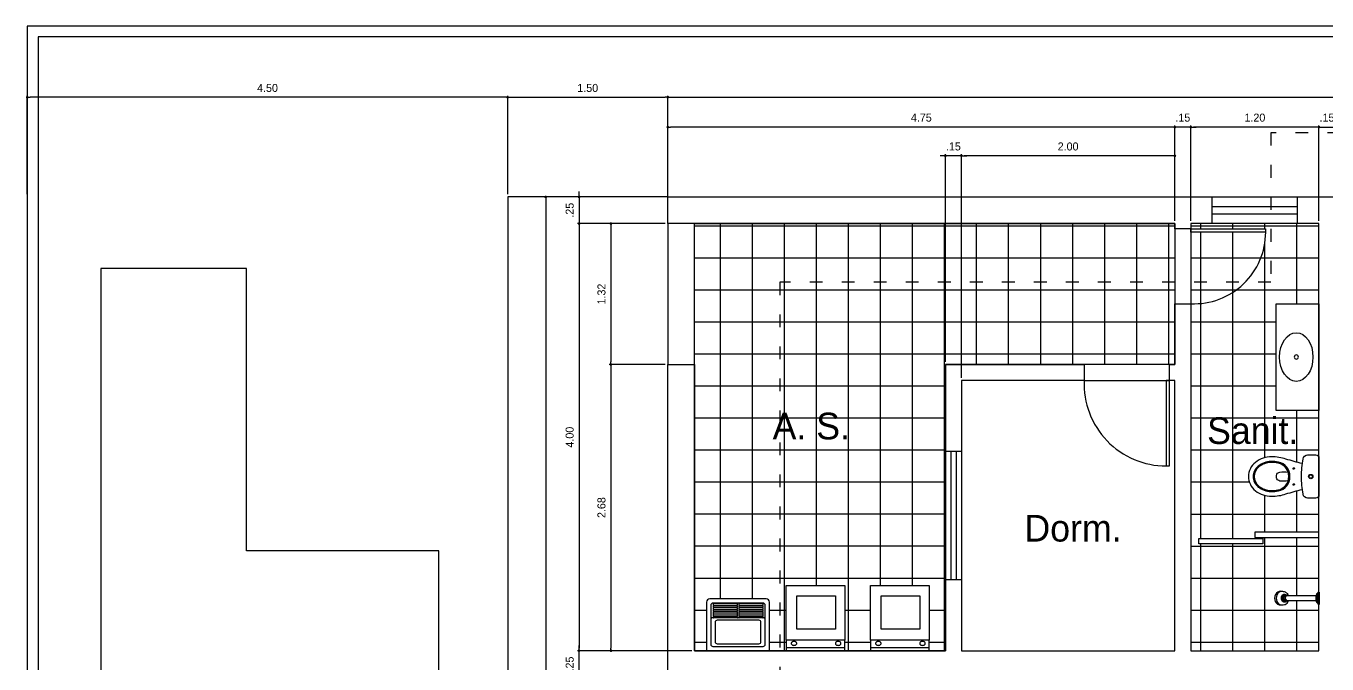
# Model space of a CAD drawing. Header units: millimetres. Extents: x 92.2 to 172.4, y 6.8 to 63.1.
# Drawn here: x 93.39 to 105.58, y 16.03 to 22.01 of the extents above; entities that cross this region are included whole.
import ezdxf

# ---------------------------------------------------------------- set-up
doc = ezdxf.new("R2010")
doc.units = ezdxf.units.MM
doc.linetypes.add('ACAD_ISO03W100', pattern=[30, 12, -18])
for name, color, linetype in [('Alvenaria', 5, 'Continuous'), ('ARQUITETURA', 252, 'Continuous'), ('COTAS', 1, 'Continuous'), ('EQUIPAMENTOS', 21, 'Continuous'), ('Escada', 1, 'Continuous'), ('Janelas', 3, 'Continuous'), ('LOUÇAS', 1, 'Continuous'), ('PISO', 21, 'Continuous'), ('Portas', 6, 'Continuous'), ('Proj. Corte Terreno', 254, 'Continuous'), ('Texto', 7, 'Continuous')]:
    doc.layers.add(name, color=color, linetype=linetype)
doc.styles.add('ARTIUM', font='GOTHIC.TTF', dxfattribs={"height": 0.1})
doc.styles.add('ROMANS', font='C-ACENTO.SHX')
doc.dimstyles.new('Artiun 1-50', dxfattribs={"dimscale": 0.5, "dimtxt": 0.15, "dimasz": 0.05, "dimexe": 0.03, "dimexo": 0.05, "dimgap": 0.1, "dimtad": 1, "dimzin": 4, "dimdsep": 46, "dimtxsty": 'ROMANS', "dimblk": 'DOT', "dimcen": 0.025, "dimclrt": 2, "dimadec": 0, "dimazin": 0, "dimtfac": 1, "dimtix": 1, "dimtmove": 2, "dimatfit": 2, "dimldrblk": 'DOT', "dimfxl": 1, "dimtolj": 1, "dimtzin": 0, "dimarcsym": 0})

# ---------------------------------------------------------------- blocks, each defined once
blk = doc.blocks.new('A$C11B2340B')
at = {"layer": 'PISO'}
for p, q in [((0, 3.98), (1.2, 3.98)), ((0.093, 3.95), (0.093, 4)), ((0.093, 3.252), (0.093, 3.92)), ((0.393, 3.95), (0.393, 4)), ((0.393, 3.356), (0.393, 3.92)), ((0.693, 3.95), (0.693, 4)), ((0.993, 3.25), (0.993, 4)), ((0.693, 1.808), (0.693, 3.822)), ((0, 3.68), (0.656, 3.68)), ((0.656, 3.68), (1.2, 3.68)), ((0, 3.38), (0.427, 3.38)), ((0.393, 1.05), (0.393, 3.356)), ((0.427, 3.38), (1.2, 3.38)), ((0.093, 1.05), (0.093, 3.252)), ((0, 3.08), (0.8, 3.08)), ((0, 2.78), (0.8, 2.78)), ((0, 2.48), (0.8, 2.48)), ((0.993, 1.765), (0.993, 2.25)), ((0, 2.18), (1.2, 2.18)), ((0, 1.88), (1.2, 1.88)), ((0, 1.58), (0.548, 1.58)), ((0.993, 1.11), (0.993, 1.497)), ((0.693, 1.11), (0.693, 1.454)), ((0, 1.28), (1.2, 1.28)), ((0, 0.98), (1.2, 0.98)), ((0.093, 0), (0.093, 1)), ((0.393, 0), (0.393, 1)), ((0.693, 0), (0.693, 1.06)), ((0.993, 0.513), (0.993, 1.06)), ((0, 0.68), (1.2, 0.68)), ((0, 0.38), (1.2, 0.38)), ((0.993, 0), (0.993, 0.47)), ((0, 0.08), (1.2, 0.08))]:
    blk.add_line(p, q, dxfattribs=at)
blk.add_lwpolyline([(0, 0), (1.2, 0), (1.2, 4), (0, 4)], close=True, dxfattribs=at)
blk = doc.blocks.new('A$C70E14725')
at = {"layer": 'LOUÇAS'}
for p, q in [((0, 0.549), (0, 0)), ((0.097, 0.549), (0, 0.549)), ((0.03, 0.549), (0.03, 0)), ((0.097, 0.549), (0.609, 0.549)), ((0.097, 0), (0.097, 0.549)), ((0.609, 0.549), (0.609, 0)), ((0, 0), (0.097, 0)), ((0.609, 0), (0.097, 0)), ((0.565, 0), (0.549, 0))]:
    blk.add_line(p, q, dxfattribs=at)
for points in [[(0.069, 0.501, 0.130158), (0.062, 0.499, 0.106469), (0.055, 0.493, 0.084248), (0.051, 0.485, 0.073281), (0.05, 0.475, 0.073281), (0.051, 0.465, 0.084248), (0.055, 0.457, 0.106469), (0.062, 0.451, 0.130158), (0.069, 0.449, 0.130158), (0.075, 0.451, 0.106469), (0.082, 0.457, 0.084248), (0.086, 0.465, 0.073281), (0.087, 0.475, 0.073281), (0.086, 0.485, 0.084248), (0.082, 0.493, 0.106469), (0.075, 0.499, 0.130158)], [(0.069, 0.087, 0.130158), (0.062, 0.085, 0.106469), (0.055, 0.08, 0.084248), (0.051, 0.072, 0.073281), (0.05, 0.061, 0.073281), (0.051, 0.051, 0.084248), (0.055, 0.043, 0.106469), (0.062, 0.037, 0.130158), (0.069, 0.036, 0.130158), (0.075, 0.037, 0.106469), (0.082, 0.043, 0.084248), (0.086, 0.051, 0.073281), (0.087, 0.061, 0.073281), (0.086, 0.072, 0.084248), (0.082, 0.08, 0.106469), (0.075, 0.085, 0.130158)]]:
    blk.add_lwpolyline(points, format="xyb", close=True, dxfattribs=at)
blk.add_lwpolyline([(0.202, 0.087), (0.202, 0.447), (0.515, 0.447), (0.515, 0.087)], close=True, dxfattribs=at)
blk = doc.blocks.new('Tq-13-s')
at = {"layer": 'LOUÇAS'}
for p, q in [((-0.2355, -0.3095), (-0.2355, -0.3175)), ((-0.2355, -0.3295), (-0.2355, -0.3375)), ((-0.2355, -0.3495), (-0.2355, -0.3575)), ((-0.2325, -0.3205), (-0.009, -0.3205)), ((-0.009, -0.3265), (-0.2325, -0.3265)), ((-0.2325, -0.3405), (-0.009, -0.3405)), ((-0.009, -0.3465), (-0.2325, -0.3465)), ((-0.2325, -0.3605), (-0.009, -0.3605)), ((-0.006, -0.3175), (-0.006, -0.3095)), ((-0.006, -0.3375), (-0.006, -0.3295)), ((-0.006, -0.3575), (-0.006, -0.3495)), ((0.0045, -0.3095), (0.0045, -0.3175)), ((0.0045, -0.3295), (0.0045, -0.3375)), ((0.0045, -0.3495), (0.0045, -0.3575)), ((0.0075, -0.3205), (0.231, -0.3205)), ((0.231, -0.3265), (0.0075, -0.3265)), ((0.0075, -0.3405), (0.231, -0.3405)), ((0.231, -0.3465), (0.0075, -0.3465)), ((0.0075, -0.3605), (0.231, -0.3605)), ((0.234, -0.3175), (0.234, -0.3095)), ((0.234, -0.3375), (0.234, -0.3295)), ((0.234, -0.3575), (0.234, -0.3495)), ((-0.2355, -0.3695), (-0.2355, -0.3775)), ((-0.2355, -0.3895), (-0.2355, -0.3975)), ((-0.2355, -0.4095), (-0.2355, -0.4175)), ((-0.2355, -0.4295), (-0.2355, -0.4375)), ((-0.009, -0.3665), (-0.2325, -0.3665)), ((-0.2325, -0.3805), (-0.009, -0.3805)), ((-0.009, -0.3865), (-0.2325, -0.3865)), ((-0.2325, -0.4005), (-0.009, -0.4005)), ((-0.009, -0.4065), (-0.2325, -0.4065)), ((-0.2325, -0.4205), (-0.009, -0.4205)), ((-0.009, -0.4265), (-0.2325, -0.4265)), ((-0.2325, -0.4405), (-0.009, -0.4405)), ((-0.006, -0.3775), (-0.006, -0.3695)), ((-0.006, -0.3975), (-0.006, -0.3895)), ((-0.006, -0.4175), (-0.006, -0.4095)), ((-0.006, -0.4375), (-0.006, -0.4295)), ((0.0045, -0.3695), (0.0045, -0.3775)), ((0.0045, -0.3895), (0.0045, -0.3975)), ((0.0045, -0.4095), (0.0045, -0.4175)), ((0.0045, -0.4295), (0.0045, -0.4375)), ((0.231, -0.3665), (0.0075, -0.3665)), ((0.0075, -0.3805), (0.231, -0.3805)), ((0.231, -0.3865), (0.0075, -0.3865)), ((0.0075, -0.4005), (0.231, -0.4005)), ((0.231, -0.4065), (0.0075, -0.4065)), ((0.0075, -0.4205), (0.231, -0.4205)), ((0.231, -0.4265), (0.0075, -0.4265)), ((0.0075, -0.4405), (0.231, -0.4405)), ((0.234, -0.3775), (0.234, -0.3695)), ((0.234, -0.3975), (0.234, -0.3895)), ((0.234, -0.4175), (0.234, -0.4095)), ((0.234, -0.4375), (0.234, -0.4295))]:
    blk.add_line(p, q, dxfattribs=at)
for points in [[(-0.265, -0.485), (0.265, -0.485, 0.4142136), (0.295, -0.455), (0.295, -0.01, 0.4142136), (0.285, 0), (-0.285, 0, 0.4142136), (-0.295, -0.01), (-0.295, -0.455, 0.4142136)], [(-0.195, -0.285), (0.195, -0.285, 0.4142136), (0.215, -0.265), (0.215, -0.085, 0.4142136), (0.195, -0.065), (-0.195, -0.065, 0.4142136), (-0.215, -0.085), (-0.215, -0.265, 0.4142136)]]:
    blk.add_lwpolyline(points, format="xyb", close=True, dxfattribs=at)
for points in [[(0.255, -0.2769), (0.255, -0.06, 0.4142136), (0.235, -0.04), (-0.235, -0.04, 0.4142136), (-0.255, -0.06), (-0.255, -0.2769)], [(-0.255, -0.2784), (-0.255, -0.2965, 0.4142136), (-0.245, -0.3065), (-0.2325, -0.3065), (0.231, -0.3065), (0.245, -0.3065, 0.4142136), (0.255, -0.2965), (0.255, -0.2784)], [(-0.255, -0.305), (-0.255, -0.425, 0.4142136), (-0.235, -0.445), (0.235, -0.445, 0.4142136), (0.255, -0.425), (0.255, -0.305, 0.4142136)]]:
    blk.add_lwpolyline(points, format="xyb", dxfattribs=at)
for centre, start, end in [((-0.2325, -0.3095), 90, 180), ((-0.2325, -0.3175), 180, 270), ((-0.2325, -0.3295), 90, 180), ((-0.2325, -0.3375), 180, 270), ((-0.2325, -0.3495), 90, 180), ((-0.2325, -0.3575), 180, 270), ((-0.009, -0.3095), 0, 90), ((-0.009, -0.3175), 270, 0), ((-0.009, -0.3295), 0, 90), ((-0.009, -0.3375), 270, 0), ((-0.009, -0.3495), 0, 90), ((-0.009, -0.3575), 270, 0), ((0.0075, -0.3095), 90, 180), ((0.0075, -0.3175), 180, 270), ((0.0075, -0.3295), 90, 180), ((0.0075, -0.3375), 180, 270), ((0.0075, -0.3495), 90, 180), ((0.0075, -0.3575), 180, 270), ((0.231, -0.3095), 0, 90), ((0.231, -0.3175), 270, 0), ((0.231, -0.3295), 0, 90), ((0.231, -0.3375), 270, 0), ((0.231, -0.3495), 0, 90), ((0.231, -0.3575), 270, 0), ((-0.2325, -0.3695), 90, 180), ((-0.2325, -0.3775), 180, 270), ((-0.2325, -0.3895), 90, 180), ((-0.2325, -0.3975), 180, 270), ((-0.2325, -0.4095), 90, 180), ((-0.2325, -0.4175), 180, 270), ((-0.2325, -0.4295), 90, 180), ((-0.2325, -0.4375), 180, 270), ((-0.009, -0.3695), 0, 90), ((-0.009, -0.3775), 270, 0), ((-0.009, -0.3895), 0, 90), ((-0.009, -0.3975), 270, 0), ((-0.009, -0.4095), 0, 90), ((-0.009, -0.4175), 270, 0), ((-0.009, -0.4295), 0, 90), ((-0.009, -0.4375), 270, 0), ((0.0075, -0.3695), 90, 180), ((0.0075, -0.3775), 180, 270), ((0.0075, -0.3895), 90, 180), ((0.0075, -0.3975), 180, 270), ((0.0075, -0.4095), 90, 180), ((0.0075, -0.4175), 180, 270), ((0.0075, -0.4295), 90, 180), ((0.0075, -0.4375), 180, 270), ((0.231, -0.3695), 0, 90), ((0.231, -0.3775), 270, 0), ((0.231, -0.3895), 0, 90), ((0.231, -0.3975), 270, 0), ((0.231, -0.4095), 0, 90), ((0.231, -0.4175), 270, 0), ((0.231, -0.4295), 0, 90), ((0.231, -0.4375), 270, 0)]:
    blk.add_arc(centre, 0.003, start, end, dxfattribs=at)
blk = doc.blocks.new('A$C3A36620F')
at = {"layer": 'LOUÇAS'}
blk.add_circle((0.156, 0.228), 0.0194, dxfattribs=at)
at = {"layer": 'LOUÇAS', "extrusion": (0, 0, -1)}
blk.add_ellipse((0.156, 0.228), major_axis=(0, -0.228), ratio=0.684837, dxfattribs=at)
blk = doc.blocks.new('1973CCT_p')
at = {"layer": 'LOUÇAS'}
for points in [[(-0.533, -0.076, -0.194381), (-0.535, -0.07), (-0.535, -0.068), (-0.42, -0.068), (-0.42, -0.07, -0.194381), (-0.422, -0.076)], [(-0.433, -0.087, -0.203452), (-0.439, -0.089), (-0.517, -0.089, -0.203452), (-0.523, -0.087)], [(-0.448, -0.094, 0.388898), (-0.444, -0.09), (-0.511, -0.089), (-0.444, -0.089)], [(-0.511, -0.09, 0.388898), (-0.507, -0.094)]]:
    blk.add_lwpolyline(points, format="xyb", dxfattribs=at)
for points in [[(-0.533, -0.076), (-0.523, -0.087), (-0.433, -0.087), (-0.422, -0.076)], [(-0.422, -0.076), (-0.533, -0.076)], [(-0.499, -0.094), (-0.499, -0.353)], [(-0.456, -0.366), (-0.456, -0.094)], [(-0.499, -0.353), (-0.499, -0.366)]]:
    blk.add_lwpolyline(points, dxfattribs=at)
at = {"layer": 'LOUÇAS', "ltscale": 0.034481}
for points in [[(-0.499, -0.094), (-0.507, -0.094)], [(-0.507, -0.094), (-0.448, -0.094)], [(-0.456, -0.094), (-0.499, -0.094)], [(-0.448, -0.094), (-0.456, -0.094)]]:
    blk.add_lwpolyline(points, dxfattribs=at)
at = {"layer": 'LOUÇAS', "ltscale": 0.088504}
blk.add_lwpolyline([(-0.542, -0.427), (-0.541, -0.403), (-0.539, -0.395), (-0.536, -0.386), (-0.532, -0.379), (-0.527, -0.372), (-0.521, -0.366), (-0.513, -0.36), (-0.506, -0.356, -0.029675), (-0.499, -0.353)], format="xyb", dxfattribs=at)
at = {"layer": 'LOUÇAS', "ltscale": 0.086637}
for points in [[(-0.502, -0.38), (-0.502, -0.365)], [(-0.453, -0.367), (-0.453, -0.365)], [(-0.453, -0.38), (-0.453, -0.367)]]:
    blk.add_lwpolyline(points, dxfattribs=at)
at = {"layer": 'LOUÇAS', "ltscale": 0.088504}
blk.add_lwpolyline([(-0.414, -0.427), (-0.414, -0.412), (-0.414, -0.403), (-0.417, -0.393), (-0.42, -0.384), (-0.425, -0.376), (-0.432, -0.368), (-0.439, -0.362), (-0.447, -0.357), (-0.456, -0.353)], dxfattribs=at)
at = {"layer": 'LOUÇAS', "ltscale": 0.013435}
blk.add_lwpolyline([(-0.512, -0.392), (-0.512, -0.39)], dxfattribs=at)
at = {"layer": 'LOUÇAS', "ltscale": 0.013444}
blk.add_lwpolyline([(-0.443, -0.392), (-0.444, -0.383), (-0.446, -0.377), (-0.449, -0.372), (-0.453, -0.367)], dxfattribs=at)
at = {"layer": 'LOUÇAS'}
for centre, major_axis, ratio, start_param, end_param in [((-0.478, -0.365), (0.0246, 0), 0.906308, 2.65198, 3.141622), ((-0.478, -0.365), (0.0246, 0), 0.906308, 3.141622, 5.212389), ((-0.478, -0.365), (0.022, 0), 0.906308, 2.958865, 3.141622), ((-0.478, -0.368), (0.022, 0), 0.906308, 2.958865, 3.074963), ((-0.478, -0.365), (0.022, 0), 0.906308, 3.141622, 5.212389), ((-0.478, -0.365), (0.022, 0), 0.906308, 5.212389, 6.283215), ((-0.478, -0.365), (0.0246, 0), 0.906308, 5.212389, 6.283215), ((-0.478, -0.365), (0.0246, 0), 0.906308, 0.000029, 0.489624), ((-0.478, -0.365), (0.022, 0), 0.906308, 0.000029, 0.182724), ((-0.478, -0.368), (0.022, 0), 0.906308, 0.066617, 0.182724), ((-0.478, -0.412), (0.064, 0), 0.906308, 3.141582, 6.283175), ((-0.478, -0.427), (0.064, 0), 0.906308, 3.141582, 5.212389), ((-0.478, -0.389), (0.0329, 0), 0.906308, 2.414051, 7.010722), ((-0.478, -0.39), (0.0346, -0.0001), 0.912365, 2.361607, 3.144249), ((-0.478, -0.39), (0.0346, 0), 0.906308, 3.141622, 6.283215), ((-0.478, -0.392), (0.0346, 0), 0.906308, 3.141589, 6.283182), ((-0.478, -0.38), (0.0246, 0), 0.906308, 3.141622, 5.212389), ((-0.478, -0.388), (0.0248, 0), 0.906308, 2.932626, 3.141622), ((-0.478, -0.388), (0.0248, 0), 0.906308, 3.141622, 5.212389), ((-0.478, -0.366), (0.0217, 0), 0.906308, 3.141593, 3.737803), ((-0.478, -0.38), (0.0246, 0), 0.906308, 5.212389, 6.283215), ((-0.478, -0.388), (0.0248, 0), 0.906308, 5.212389, 6.283215), ((-0.478, -0.366), (0.0217, 0), 0.906308, 5.686675, 6.283185), ((-0.478, -0.388), (0.0248, 0), 0.906308, 0.000029, 0.208967), ((-0.478, -0.427), (0.064, 0), 0.906308, 5.212389, 6.283175)]:
    blk.add_ellipse(centre, major_axis=major_axis, ratio=ratio, start_param=start_param, end_param=end_param, dxfattribs=at)
blk = doc.blocks.new('CP101_p')
for points in [[(-0.172, 0, 0.4201), (-0.203, -0.029), (-0.203, -0.106, 0.366337), (-0.166, -0.149, 0.041809), (-0.001, -0.163, 0.041809), (0.164, -0.149, 0.366337), (0.201, -0.106), (0.201, -0.029, 0.4201), (0.171, 0)], [(0.12, -0.156, 0.019926), (0.163, -0.309, -0.076689), (0.184, -0.443, -0.16973), (0.132, -0.595, -0.230014), (-0.001, -0.66, -0.230014), (-0.134, -0.595, -0.16973), (-0.186, -0.443, -0.076689), (-0.164, -0.309, 0.019926), (-0.122, -0.156)], [(-0.001, -0.616, -0.230014), (-0.099, -0.568, -0.160141), (-0.141, -0.451, -0.057733), (-0.135, -0.379, -0.364921), (-0.001, -0.272, -0.364921), (0.134, -0.379, -0.057733), (0.14, -0.451, -0.160141), (0.097, -0.568, -0.230014), (-0.001, -0.616)], [(-0.001, -0.606, -0.230014), (-0.091, -0.562, -0.160141), (-0.132, -0.45, -0.054842), (-0.127, -0.385, -0.368646), (-0.001, -0.283, -0.080743), (0.039, -0.289)], [(-0.04, -0.289, 0.072648), (-0.043, -0.366, 0.342864), (-0.012, -0.397, 0.034311), (-0.001, -0.398, 0.034311), (0.01, -0.397, 0.342864), (0.041, -0.366, 0.072648), (0.039, -0.289)], [(0.039, -0.289, -0.279581), (0.125, -0.385, -0.054842), (0.13, -0.45, -0.160141), (0.09, -0.562, -0.230014), (-0.001, -0.606)]]:
    blk.add_lwpolyline(points, format="xyb")
blk.add_lwpolyline([(0.172, 0), (-0.172, 0)])
for points in [[(-0.001, -0.056, 1), (-0.001, -0.097, 1)], [(-0.001, -0.061, 1), (-0.001, -0.092, 1)], [(-0.076, -0.229, 1), (-0.076, -0.243, 1)], [(0.074, -0.229, 1), (0.074, -0.243, 1)]]:
    blk.add_lwpolyline(points, format="xyb", close=True)
blk = doc.blocks.new('_DOT')
at = {"color": 0, "linetype": 'ByBlock'}
blk.add_line((-0.5, 0), (-1, 0), dxfattribs=at)
at = {"color": 0, "linetype": 'ByBlock', "const_width": 0.5}
blk.add_lwpolyline([(-0.25, 0, 1), (0.25, 0, 1)], format="xyb", close=True, dxfattribs=at)
blk = doc.blocks.new('*D68')
at = {"layer": 'COTAS', "color": 0, "lineweight": -2, "transparency": 16777216}
for p, q in [((97.907, 20.434), (97.907, 21.357)), ((97.932, 21.342), (99.382, 21.342)), ((99.407, 20.434), (99.407, 21.357))]:
    blk.add_line(p, q, dxfattribs=at)
at = {"layer": 'Defpoints', "color": 0, "transparency": 16777216}
for p in [(99.407, 21.342), (97.907, 20.409), (99.407, 20.409)]:
    blk.add_point(p, dxfattribs=at)
at = {"layer": 'COTAS', "color": 0, "lineweight": -2, "transparency": 16777216, "xscale": 0.025, "yscale": 0.025, "zscale": 0.025, "rotation": 180}
blk.add_blockref('_DOT', (97.907, 21.342), dxfattribs=at)
at = {"layer": 'COTAS', "color": 0, "lineweight": -2, "transparency": 16777216, "xscale": 0.025, "yscale": 0.025, "zscale": 0.025}
blk.add_blockref('_DOT', (99.407, 21.342), dxfattribs=at)
at = {"layer": 'COTAS', "color": 7, "transparency": 16777216, "insert": (98.657, 21.429), "char_height": 0.075, "attachment_point": 5, "style": 'ROMANS'}
blk.add_mtext('\\A1;1.50', dxfattribs=at)
blk = doc.blocks.new('*D69')
at = {"layer": 'COTAS', "color": 0, "lineweight": -2, "transparency": 16777216}
for p, q in [((99.407, 20.434), (99.407, 21.357)), ((99.432, 21.342), (117.382, 21.342)), ((117.407, 20.434), (117.407, 21.357))]:
    blk.add_line(p, q, dxfattribs=at)
at = {"layer": 'Defpoints', "color": 0, "transparency": 16777216}
for p in [(117.407, 21.342), (99.407, 20.409), (117.407, 20.409)]:
    blk.add_point(p, dxfattribs=at)
at = {"layer": 'COTAS', "color": 0, "lineweight": -2, "transparency": 16777216, "xscale": 0.025, "yscale": 0.025, "zscale": 0.025, "rotation": 180}
blk.add_blockref('_DOT', (99.407, 21.342), dxfattribs=at)
at = {"layer": 'COTAS', "color": 0, "lineweight": -2, "transparency": 16777216, "xscale": 0.025, "yscale": 0.025, "zscale": 0.025}
blk.add_blockref('_DOT', (117.407, 21.342), dxfattribs=at)
at = {"layer": 'COTAS', "color": 7, "transparency": 16777216, "insert": (108.407, 21.429), "char_height": 0.075, "attachment_point": 5, "style": 'ROMANS'}
blk.add_mtext('\\A1;18.00', dxfattribs=at)
blk = doc.blocks.new('*D71')
at = {"layer": 'COTAS', "color": 0, "lineweight": -2, "transparency": 16777216}
for p, q in [((93.407, 20.434), (93.407, 21.357)), ((97.882, 21.342), (93.432, 21.342)), ((97.907, 20.434), (97.907, 21.357))]:
    blk.add_line(p, q, dxfattribs=at)
at = {"layer": 'Defpoints', "color": 0, "transparency": 16777216}
for p in [(93.407, 21.342), (93.407, 20.409), (97.907, 20.409)]:
    blk.add_point(p, dxfattribs=at)
at = {"layer": 'COTAS', "color": 0, "lineweight": -2, "transparency": 16777216, "xscale": 0.025, "yscale": 0.025, "zscale": 0.025, "rotation": 180}
blk.add_blockref('_DOT', (93.407, 21.342), dxfattribs=at)
at = {"layer": 'COTAS', "color": 0, "lineweight": -2, "transparency": 16777216, "xscale": 0.025, "yscale": 0.025, "zscale": 0.025}
blk.add_blockref('_DOT', (97.907, 21.342), dxfattribs=at)
at = {"layer": 'COTAS', "color": 7, "transparency": 16777216, "insert": (95.657, 21.429), "char_height": 0.075, "attachment_point": 5, "style": 'ROMANS'}
blk.add_mtext('\\A1;4.50', dxfattribs=at)
blk = doc.blocks.new('*D75')
at = {"layer": 'COTAS', "color": 0, "lineweight": -2, "transparency": 16777216}
for p, q in [((104.307, 20.184), (104.307, 21.078)), ((105.482, 21.063), (104.332, 21.063)), ((105.507, 20.184), (105.507, 21.078))]:
    blk.add_line(p, q, dxfattribs=at)
at = {"layer": 'Defpoints', "color": 0, "transparency": 16777216}
for p in [(104.307, 21.063), (104.307, 20.159), (105.507, 20.159)]:
    blk.add_point(p, dxfattribs=at)
at = {"layer": 'COTAS', "color": 0, "lineweight": -2, "transparency": 16777216, "xscale": 0.025, "yscale": 0.025, "zscale": 0.025, "rotation": 180}
blk.add_blockref('_DOT', (104.307, 21.063), dxfattribs=at)
at = {"layer": 'COTAS', "color": 0, "lineweight": -2, "transparency": 16777216, "xscale": 0.025, "yscale": 0.025, "zscale": 0.025}
blk.add_blockref('_DOT', (105.507, 21.063), dxfattribs=at)
at = {"layer": 'COTAS', "color": 7, "transparency": 16777216, "insert": (104.907, 21.151), "char_height": 0.075, "attachment_point": 5, "style": 'ROMANS'}
blk.add_mtext('\\A1;1.20', dxfattribs=at)
blk = doc.blocks.new('*D76')
at = {"layer": 'COTAS', "color": 0, "lineweight": -2, "transparency": 16777216}
for p, q in [((99.407, 20.184), (99.407, 21.078)), ((104.132, 21.063), (99.432, 21.063)), ((104.157, 20.184), (104.157, 21.078))]:
    blk.add_line(p, q, dxfattribs=at)
at = {"layer": 'Defpoints', "color": 0, "transparency": 16777216}
for p in [(99.407, 21.063), (99.407, 20.159), (104.157, 20.159)]:
    blk.add_point(p, dxfattribs=at)
at = {"layer": 'COTAS', "color": 0, "lineweight": -2, "transparency": 16777216, "xscale": 0.025, "yscale": 0.025, "zscale": 0.025, "rotation": 180}
blk.add_blockref('_DOT', (99.407, 21.063), dxfattribs=at)
at = {"layer": 'COTAS', "color": 0, "lineweight": -2, "transparency": 16777216, "xscale": 0.025, "yscale": 0.025, "zscale": 0.025}
blk.add_blockref('_DOT', (104.157, 21.063), dxfattribs=at)
at = {"layer": 'COTAS', "color": 7, "transparency": 16777216, "insert": (101.782, 21.151), "char_height": 0.075, "attachment_point": 5, "style": 'ROMANS'}
blk.add_mtext('\\A1;4.75', dxfattribs=at)
blk = doc.blocks.new('*D77')
at = {"layer": 'COTAS', "color": 0, "lineweight": -2, "transparency": 16777216}
for p, q in [((104.132, 21.063), (104.107, 21.063)), ((104.157, 20.184), (104.157, 21.078)), ((104.307, 21.063), (104.157, 21.063)), ((104.307, 20.184), (104.307, 21.078)), ((104.332, 21.063), (104.357, 21.063))]:
    blk.add_line(p, q, dxfattribs=at)
at = {"layer": 'Defpoints', "color": 0, "transparency": 16777216}
for p in [(104.157, 21.063), (104.157, 20.159), (104.307, 20.159)]:
    blk.add_point(p, dxfattribs=at)
at = {"layer": 'COTAS', "color": 0, "lineweight": -2, "transparency": 16777216, "xscale": 0.025, "yscale": 0.025, "zscale": 0.025}
blk.add_blockref('_DOT', (104.157, 21.063), dxfattribs=at)
at = {"layer": 'COTAS', "color": 0, "lineweight": -2, "transparency": 16777216, "xscale": 0.025, "yscale": 0.025, "zscale": 0.025, "rotation": 180}
blk.add_blockref('_DOT', (104.307, 21.063), dxfattribs=at)
at = {"layer": 'COTAS', "color": 7, "transparency": 16777216, "insert": (104.232, 21.151), "char_height": 0.075, "attachment_point": 5, "style": 'ROMANS'}
blk.add_mtext('\\A1;.15', dxfattribs=at)
blk = doc.blocks.new('*D78')
at = {"layer": 'COTAS', "color": 0, "lineweight": -2, "transparency": 16777216}
for p, q in [((105.482, 21.063), (105.457, 21.063)), ((105.507, 20.184), (105.507, 21.078)), ((105.507, 21.063), (105.657, 21.063)), ((105.657, 20.184), (105.657, 21.078)), ((105.682, 21.063), (105.707, 21.063))]:
    blk.add_line(p, q, dxfattribs=at)
at = {"layer": 'Defpoints', "color": 0, "transparency": 16777216}
for p in [(105.657, 21.063), (105.507, 20.159), (105.657, 20.159)]:
    blk.add_point(p, dxfattribs=at)
at = {"layer": 'COTAS', "color": 0, "lineweight": -2, "transparency": 16777216, "xscale": 0.025, "yscale": 0.025, "zscale": 0.025}
blk.add_blockref('_DOT', (105.507, 21.063), dxfattribs=at)
at = {"layer": 'COTAS', "color": 0, "lineweight": -2, "transparency": 16777216, "xscale": 0.025, "yscale": 0.025, "zscale": 0.025, "rotation": 180}
blk.add_blockref('_DOT', (105.657, 21.063), dxfattribs=at)
at = {"layer": 'COTAS', "color": 7, "transparency": 16777216, "insert": (105.582, 21.151), "char_height": 0.075, "attachment_point": 5, "style": 'ROMANS'}
blk.add_mtext('\\A1;.15', dxfattribs=at)
blk = doc.blocks.new('*D81')
at = {"layer": 'COTAS', "color": 0, "lineweight": -2, "transparency": 16777216}
for p, q in [((102.157, 18.714), (102.157, 20.809)), ((104.132, 20.794), (102.182, 20.794)), ((104.157, 20.184), (104.157, 20.809))]:
    blk.add_line(p, q, dxfattribs=at)
at = {"layer": 'Defpoints', "color": 0, "transparency": 16777216}
for p in [(102.157, 20.794), (104.157, 20.159), (102.157, 18.689)]:
    blk.add_point(p, dxfattribs=at)
at = {"layer": 'COTAS', "color": 0, "lineweight": -2, "transparency": 16777216, "xscale": 0.025, "yscale": 0.025, "zscale": 0.025, "rotation": 180}
blk.add_blockref('_DOT', (102.157, 20.794), dxfattribs=at)
at = {"layer": 'COTAS', "color": 0, "lineweight": -2, "transparency": 16777216, "xscale": 0.025, "yscale": 0.025, "zscale": 0.025}
blk.add_blockref('_DOT', (104.157, 20.794), dxfattribs=at)
at = {"layer": 'COTAS', "color": 7, "transparency": 16777216, "insert": (103.157, 20.881), "char_height": 0.075, "attachment_point": 5, "style": 'ROMANS'}
blk.add_mtext('\\A1;2.00', dxfattribs=at)
blk = doc.blocks.new('*D82')
at = {"layer": 'COTAS', "color": 0, "lineweight": -2, "transparency": 16777216}
for p, q in [((101.982, 20.794), (101.957, 20.794)), ((102.007, 18.864), (102.007, 20.809)), ((102.157, 20.794), (102.007, 20.794)), ((102.157, 18.714), (102.157, 20.809)), ((102.182, 20.794), (102.207, 20.794))]:
    blk.add_line(p, q, dxfattribs=at)
at = {"layer": 'Defpoints', "color": 0, "transparency": 16777216}
for p in [(102.007, 20.794), (102.007, 18.839), (102.157, 18.689)]:
    blk.add_point(p, dxfattribs=at)
at = {"layer": 'COTAS', "color": 0, "lineweight": -2, "transparency": 16777216, "xscale": 0.025, "yscale": 0.025, "zscale": 0.025}
blk.add_blockref('_DOT', (102.007, 20.794), dxfattribs=at)
at = {"layer": 'COTAS', "color": 0, "lineweight": -2, "transparency": 16777216, "xscale": 0.025, "yscale": 0.025, "zscale": 0.025, "rotation": 180}
blk.add_blockref('_DOT', (102.157, 20.794), dxfattribs=at)
at = {"layer": 'COTAS', "color": 7, "transparency": 16777216, "insert": (102.082, 20.881), "char_height": 0.075, "attachment_point": 5, "style": 'ROMANS'}
blk.add_mtext('\\A1;.15', dxfattribs=at)
blk = doc.blocks.new('*D83')
at = {"layer": 'COTAS', "color": 0, "lineweight": -2, "transparency": 16777216}
for p, q in [((99.382, 20.409), (98.248, 20.409)), ((98.263, 20.384), (98.263, 9.634)), ((99.382, 9.609), (98.248, 9.609))]:
    blk.add_line(p, q, dxfattribs=at)
at = {"layer": 'Defpoints', "color": 0, "transparency": 16777216}
for p in [(99.407, 20.409), (98.263, 9.609), (99.407, 9.609)]:
    blk.add_point(p, dxfattribs=at)
at = {"layer": 'COTAS', "color": 0, "lineweight": -2, "transparency": 16777216, "xscale": 0.025, "yscale": 0.025, "zscale": 0.025}
for p, rotation in [((98.263, 20.409), 90), ((98.263, 9.609), 270)]:
    blk.add_blockref('_DOT', p, dxfattribs=dict(at, rotation=rotation))
at = {"layer": 'COTAS', "color": 7, "transparency": 16777216, "insert": (98.176, 15.009), "char_height": 0.075, "attachment_point": 5, "rotation": 90, "style": 'ROMANS'}
blk.add_mtext('\\A1;10.80', dxfattribs=at)
blk = doc.blocks.new('*D84')
at = {"layer": 'COTAS', "color": 0, "lineweight": -2, "transparency": 16777216}
for p, q in [((99.382, 20.409), (98.561, 20.409)), ((98.576, 20.434), (98.576, 20.459)), ((98.576, 20.409), (98.576, 20.159)), ((99.382, 20.159), (98.561, 20.159)), ((98.576, 20.134), (98.576, 20.109))]:
    blk.add_line(p, q, dxfattribs=at)
at = {"layer": 'Defpoints', "color": 0, "transparency": 16777216}
for p in [(99.407, 20.409), (98.576, 20.159), (99.407, 20.159)]:
    blk.add_point(p, dxfattribs=at)
at = {"layer": 'COTAS', "color": 0, "lineweight": -2, "transparency": 16777216, "xscale": 0.025, "yscale": 0.025, "zscale": 0.025}
for p, rotation in [((98.576, 20.409), 270), ((98.576, 20.159), 90)]:
    blk.add_blockref('_DOT', p, dxfattribs=dict(at, rotation=rotation))
at = {"layer": 'COTAS', "color": 7, "transparency": 16777216, "insert": (98.488, 20.284), "char_height": 0.075, "attachment_point": 5, "rotation": 90, "style": 'ROMANS'}
blk.add_mtext('\\A1;.25', dxfattribs=at)
blk = doc.blocks.new('*D85')
at = {"layer": 'COTAS', "color": 0, "lineweight": -2, "transparency": 16777216}
for p, q in [((99.382, 20.159), (98.561, 20.159)), ((98.576, 20.134), (98.576, 16.184)), ((99.632, 16.159), (98.561, 16.159))]:
    blk.add_line(p, q, dxfattribs=at)
at = {"layer": 'Defpoints', "color": 0, "transparency": 16777216}
for p in [(99.407, 20.159), (98.576, 16.159), (99.657, 16.159)]:
    blk.add_point(p, dxfattribs=at)
at = {"layer": 'COTAS', "color": 0, "lineweight": -2, "transparency": 16777216, "xscale": 0.025, "yscale": 0.025, "zscale": 0.025}
for p, rotation in [((98.576, 20.159), 90), ((98.576, 16.159), 270)]:
    blk.add_blockref('_DOT', p, dxfattribs=dict(at, rotation=rotation))
at = {"layer": 'COTAS', "color": 7, "transparency": 16777216, "insert": (98.488, 18.159), "char_height": 0.075, "attachment_point": 5, "rotation": 90, "style": 'ROMANS'}
blk.add_mtext('\\A1;4.00', dxfattribs=at)
blk = doc.blocks.new('*D90')
at = {"layer": 'COTAS', "color": 0, "lineweight": -2, "transparency": 16777216}
for p, q in [((98.576, 16.184), (98.576, 16.209)), ((99.632, 16.159), (98.561, 16.159)), ((98.576, 15.909), (98.576, 16.159)), ((99.632, 15.909), (98.561, 15.909)), ((98.576, 15.884), (98.576, 15.859))]:
    blk.add_line(p, q, dxfattribs=at)
at = {"layer": 'Defpoints', "color": 0, "transparency": 16777216}
for p in [(98.576, 16.159), (99.657, 16.159), (99.657, 15.909)]:
    blk.add_point(p, dxfattribs=at)
at = {"layer": 'COTAS', "color": 0, "lineweight": -2, "transparency": 16777216, "xscale": 0.025, "yscale": 0.025, "zscale": 0.025}
for p, rotation in [((98.576, 16.159), 270), ((98.576, 15.909), 90)]:
    blk.add_blockref('_DOT', p, dxfattribs=dict(at, rotation=rotation))
at = {"layer": 'COTAS', "color": 7, "transparency": 16777216, "insert": (98.488, 16.034), "char_height": 0.075, "attachment_point": 5, "rotation": 90, "style": 'ROMANS'}
blk.add_mtext('\\A1;.25', dxfattribs=at)
blk = doc.blocks.new('*D91')
at = {"layer": 'COTAS', "color": 0, "lineweight": -2, "transparency": 16777216}
for p, q in [((99.382, 20.159), (98.859, 20.159)), ((98.874, 20.134), (98.874, 18.864)), ((99.382, 18.839), (98.859, 18.839))]:
    blk.add_line(p, q, dxfattribs=at)
at = {"layer": 'Defpoints', "color": 0, "transparency": 16777216}
for p in [(99.407, 20.159), (98.874, 18.839), (99.407, 18.839)]:
    blk.add_point(p, dxfattribs=at)
at = {"layer": 'COTAS', "color": 0, "lineweight": -2, "transparency": 16777216, "xscale": 0.025, "yscale": 0.025, "zscale": 0.025}
for p, rotation in [((98.874, 20.159), 90), ((98.874, 18.839), 270)]:
    blk.add_blockref('_DOT', p, dxfattribs=dict(at, rotation=rotation))
at = {"layer": 'COTAS', "color": 7, "transparency": 16777216, "insert": (98.786, 19.499), "char_height": 0.075, "attachment_point": 5, "rotation": 90, "style": 'ROMANS'}
blk.add_mtext('\\A1;1.32', dxfattribs=at)
blk = doc.blocks.new('*D92')
at = {"layer": 'COTAS', "color": 0, "lineweight": -2, "transparency": 16777216}
for p, q in [((99.382, 18.839), (98.859, 18.839)), ((98.874, 18.814), (98.874, 16.184)), ((99.632, 16.159), (98.859, 16.159))]:
    blk.add_line(p, q, dxfattribs=at)
at = {"layer": 'Defpoints', "color": 0, "transparency": 16777216}
for p in [(99.407, 18.839), (98.874, 16.159), (99.657, 16.159)]:
    blk.add_point(p, dxfattribs=at)
at = {"layer": 'COTAS', "color": 0, "lineweight": -2, "transparency": 16777216, "xscale": 0.025, "yscale": 0.025, "zscale": 0.025}
for p, rotation in [((98.874, 18.839), 90), ((98.874, 16.159), 270)]:
    blk.add_blockref('_DOT', p, dxfattribs=dict(at, rotation=rotation))
at = {"layer": 'COTAS', "color": 7, "transparency": 16777216, "insert": (98.786, 17.499), "char_height": 0.075, "attachment_point": 5, "rotation": 90, "style": 'ROMANS'}
blk.add_mtext('\\A1;2.68', dxfattribs=at)

msp = doc.modelspace()

# ---------------------------------------------------------------- hatches: boundary and pattern name
at = {"layer": 'PISO'}
h = msp.add_hatch(dxfattribs=at)
h.set_pattern_fill('_USER', color=256, scale=0.3, style=0, double=1, pattern_type=0)
h.set_pattern_definition([(0, (0, -40.76064), (0, 0.3), []), (90, (0, -40.76064), (-0.3, 2e-17), [])])
h.paths.add_polyline_path([(102.007, 18.839), (104.157, 18.839), (104.157, 19.409), (104.157, 20.159), (99.657, 20.159), (99.657, 18.839), (99.657, 16.159), (99.77, 16.159), (99.77, 16.644), (100.36, 16.644), (100.36, 16.159), (100.514, 16.159), (100.514, 16.257), (100.514, 16.768), (101.064, 16.768), (101.064, 16.257), (101.064, 16.159), (101.304, 16.159), (101.304, 16.257), (101.304, 16.768), (101.854, 16.768), (101.854, 16.257), (101.854, 16.159), (102.007, 16.159)])

# ---------------------------------------------------------------- linework, layer by layer
at = {"color": 254}
for p, q in [((123.307, 21.909), (93.507, 21.909)), ((93.507, 21.909), (93.507, 8.109))]:
    msp.add_line(p, q, dxfattribs=at)
for points in [[(93.407, 8.009), (123.407, 8.009), (123.407, 22.009), (93.407, 22.009)], [(99.407, 9.609), (99.407, 12.059), (97.907, 12.059), (97.907, 10.929), (96.275, 10.929), (96.275, 13.311), (97.263, 13.311), (97.263, 17.094), (95.461, 17.094), (95.461, 19.737), (94.095, 19.737), (94.095, 9.609)]]:
    msp.add_lwpolyline(points, close=True, dxfattribs=at)
for points in [[(105.507, 18.409), (105.107, 18.409), (105.107, 19.409), (105.507, 19.409)], [(104.982, 17.159), (104.382, 17.159), (104.382, 17.209), (104.982, 17.209)], [(105.507, 17.269), (104.907, 17.269), (104.907, 17.219), (105.507, 17.219)]]:
    msp.add_lwpolyline(points, close=True)
at = {"layer": 'Alvenaria'}
msp.add_lwpolyline([(99.407, 15.859), (99.407, 18.839), (99.657, 18.839), (99.657, 16.159), (102.007, 16.159), (102.007, 18.839), (103.307, 18.839), (103.307, 18.689), (102.157, 18.689), (102.157, 16.159), (104.157, 16.159), (104.157, 18.689), (104.107, 18.689), (104.107, 18.839), (104.157, 18.839), (104.157, 19.409), (104.307, 19.409), (104.307, 16.159), (105.507, 16.159), (105.507, 20.159), (104.307, 20.159), (104.307, 20.109), (104.157, 20.109), (104.157, 20.159), (99.407, 20.159), (99.407, 20.409), (117.407, 20.409)], dxfattribs=at)
at = {"layer": 'Escada'}
for p, q in [((99.407, 20.409), (97.907, 20.409)), ((97.907, 20.409), (97.907, 12.059))]:
    msp.add_line(p, q, dxfattribs=at)
at = {"layer": 'Janelas'}
for p, q in [((104.507, 20.159), (104.507, 20.409)), ((105.307, 20.159), (105.307, 20.409)), ((104.507, 20.319), (105.307, 20.319)), ((104.507, 20.249), (105.307, 20.249)), ((102.157, 18.024), (102.007, 18.024)), ((102.057, 18.024), (102.057, 16.824)), ((102.107, 18.024), (102.107, 16.824)), ((102.157, 16.824), (102.007, 16.824))]:
    msp.add_line(p, q, dxfattribs=at)
at = {"layer": 'PISO'}
for p, q in [((99.407, 20.159), (99.407, 18.839)), ((103.307, 18.689), (104.107, 18.689))]:
    msp.add_line(p, q, dxfattribs=at)
msp.add_lwpolyline([(99.657, 18.839), (99.657, 20.159), (104.157, 20.159), (104.157, 20.109), (104.157, 20.109), (104.157, 19.409), (104.157, 19.409), (104.157, 18.839), (102.007, 18.839), (102.007, 16.159), (99.657, 16.159), (99.657, 18.839), (99.657, 18.839)], dxfattribs=at)
msp.add_lwpolyline([(104.307, 16.159), (105.507, 16.159), (105.507, 20.159), (104.307, 20.159)], close=True, dxfattribs=at)
at = {"layer": 'Portas'}
for points in [[(104.307, 20.109), (105.007, 20.109), (105.007, 20.079), (104.307, 20.079)], [(104.107, 18.689), (104.077, 18.689), (104.077, 17.889), (104.107, 17.889)]]:
    msp.add_lwpolyline(points, close=True, dxfattribs=at)
for centre, radius, start, end in [((104.337, 20.079), 0.671, 267.4911, 360), ((104.077, 18.66), 0.771, 177.8106, 270)]:
    msp.add_arc(centre, radius, start, end, dxfattribs=at)
at = {"layer": 'Proj. Corte Terreno', "linetype": 'ACAD_ISO03W100', "ltscale": 0.01}
msp.add_lwpolyline([(98.807, 14.209), (98.807, 9.009), (98.807, 9.009), (98.807, 9.009), (98.807, 9.009), (98.807, 9.009), (118.007, 9.009), (118.007, 15.009), (118.007, 21.009), (105.057, 21.009), (105.057, 19.609), (100.457, 19.609), (100.457, 14.209)], close=True, dxfattribs=at)

# ---------------------------------------------------------------- block references
at = {"layer": 'ARQUITETURA', "rotation": 180}
msp.add_blockref('Tq-13-s', (100.065, 16.159), dxfattribs=at)
at = {"layer": 'EQUIPAMENTOS', "rotation": 90}
for p in [(101.064, 16.159), (101.854, 16.159)]:
    msp.add_blockref('A$C70E14725', p, dxfattribs=at)
at = {"layer": 'LOUÇAS', "xscale": -1, "rotation": 180}
msp.add_blockref('A$C3A36620F', (105.139, 19.137), dxfattribs=at)
at = {"layer": 'LOUÇAS', "extrusion": (0, 0, -1), "zscale": -1, "rotation": 90.00001975560514}
msp.add_blockref('CP101_p', (-105.507, 17.791), dxfattribs=at)
at = {"layer": 'LOUÇAS', "extrusion": (0, 0, -1), "xscale": -1, "zscale": -1, "rotation": 89.99998024429061}
msp.add_blockref('1973CCT_p', (-105.576, 16.173), dxfattribs=at)
at = {"layer": 'PISO'}
msp.add_blockref('A$C11B2340B', (104.307, 16.159), dxfattribs=at)

# ---------------------------------------------------------------- texts
at = {"layer": 'Texto', "char_height": 0.25, "style": 'ARTIUM'}
for s, insert, width, attachment_point in [('A. S.', (100.389, 18.388), 6.03922, 1), ('Sanit.', (104.459, 18.345), 6.03922, 1), ('Dorm.', (103.203, 17.431), 1.98864, 2)]:
    msp.add_mtext(s, dxfattribs=dict(at, insert=insert, width=width, attachment_point=attachment_point))

# ---------------------------------------------------------------- dimensions: what is measured, and where the dimension line sits
at = {"layer": 'COTAS'}
for base, p1, p2, picture, middle in [((93.407, 21.342), (97.907, 20.409), (93.407, 20.409), '*D71', (95.657, 21.429)), ((99.407, 21.342), (97.907, 20.409), (99.407, 20.409), '*D68', (98.657, 21.429)), ((117.407, 21.342), (99.407, 20.409), (117.407, 20.409), '*D69', (108.407, 21.429)), ((99.407, 21.063), (104.157, 20.159), (99.407, 20.159), '*D76', (101.782, 21.151)), ((104.157, 21.063), (104.307, 20.159), (104.157, 20.159), '*D77', (104.232, 21.151)), ((104.307, 21.063), (105.507, 20.159), (104.307, 20.159), '*D75', (104.907, 21.151)), ((105.657, 21.063), (105.507, 20.159), (105.657, 20.159), '*D78', (105.582, 21.151)), ((102.007, 20.794), (102.157, 18.689), (102.007, 18.839), '*D82', (102.082, 20.881)), ((102.157, 20.794), (104.157, 20.159), (102.157, 18.689), '*D81', (103.157, 20.881))]:
    dim = msp.add_linear_dim(base=base, p1=p1, p2=p2, dimstyle='Artiun 1-50', override={"dimclrt": 7}, dxfattribs=at)
    dim.commit()
    dim.dimension.update_dxf_attribs({"geometry": picture, "text_midpoint": middle})
for base, p1, p2, picture, middle in [((98.263, 9.609), (99.407, 20.409), (99.407, 9.609), '*D83', (98.176, 15.009)), ((98.576, 20.159), (99.407, 20.409), (99.407, 20.159), '*D84', (98.488, 20.284)), ((98.576, 16.159), (99.407, 20.159), (99.657, 16.159), '*D85', (98.488, 18.159)), ((98.874, 18.839), (99.407, 20.159), (99.407, 18.839), '*D91', (98.786, 19.499)), ((98.874, 16.159), (99.407, 18.839), (99.657, 16.159), '*D92', (98.786, 17.499)), ((98.576, 16.159), (99.657, 15.909), (99.657, 16.159), '*D90', (98.488, 16.034))]:
    dim = msp.add_linear_dim(base=base, p1=p1, p2=p2, angle=90, dimstyle='Artiun 1-50', override={"dimclrt": 7}, dxfattribs=at)
    dim.commit()
    dim.dimension.update_dxf_attribs({"geometry": picture, "text_midpoint": middle})

doc.saveas('drawing.dxf')
